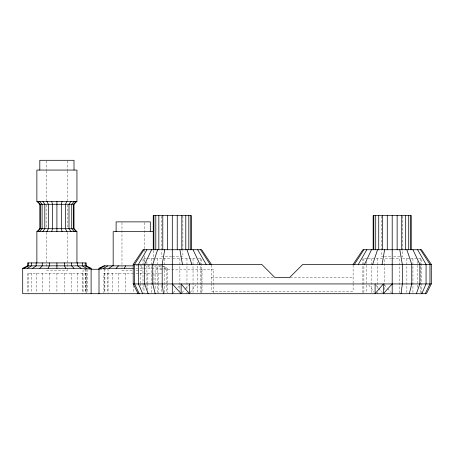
<?xml version="1.0" encoding="UTF-8"?>
<svg xmlns="http://www.w3.org/2000/svg" width="454" height="454" viewBox="0 0 454 454"><rect width="100%" height="100%" fill="white"/><g stroke="black" fill="none" stroke-linecap="round" stroke-linejoin="round"><path stroke-width="0.34" stroke-dasharray="2.27 1.7" d="M190.198 292.62L195.708 285.016M182.071 292.677L184.801 289.59M185.255 289.073L188.438 285.475M173.229 292.677L175.987 289.59M177.832 287.53L180.136 284.959M171.601 256.567L161.726 256.567L161.726 250.903M172.304 256.567L182.888 256.567L182.888 250.903M383.744 256.567L381.627 256.567L381.627 250.903M384.447 256.567L392.205 256.567M393.618 256.567L402.789 256.567L402.789 250.903M146.33 258.519L142.987 258.519L142.987 290.889M147.578 258.519L171.618 258.519M172.997 258.519L197.03 258.519M198.284 258.519L201.627 258.519L201.627 293M366.815 258.519L362.888 258.519L362.888 293M368.149 258.519L383.204 258.519M391.518 258.519L384.617 258.519L384.617 290.889M392.205 258.519L399.792 258.519L399.792 293M402.624 258.519L421.528 258.519L421.528 293M135.803 265.851L153.27 265.851M160.949 265.851L153.946 265.851L157.402 268.291M135.939 268.291L167.418 268.291L167.418 283.114M90.505 269.267L83.048 269.267L83.048 293.006M99.619 269.267L108.075 269.267L108.075 293.006M132.046 270.737L121.973 270.737L121.973 267.905M136.121 270.737L142.948 270.737M133.215 273.177L103.892 273.177L103.892 292.995M135.973 273.177L153.27 273.177M161.533 273.177L153.946 273.177L153.946 283.086M211.399 277.576L274.222 277.576M290.293 277.576L353.116 277.576M162.532 265.851L167.418 268.291M161.533 265.851L166.255 268.291M158.605 265.851L161.022 267.247M147.873 265.851L150.314 268.291M384.379 284.959L387.143 288.046M387.603 288.557L391.286 292.677M375.617 284.959L378.347 288.046M378.801 288.557L382.444 292.677M368.807 285.016L373.92 292.075M140.802 265.851L142.068 268.291M420.529 258.519L420.529 293.704M417.601 261.334L417.601 288.074M412.941 258.519L412.941 293.704M406.869 258.519L406.869 293M402.789 216.223L402.789 250.194M381.627 216.223L381.627 250.194M377.546 258.519L377.546 288.778M377.546 292.297L377.546 293.704M371.474 258.519L371.474 293M366.815 261.334L366.815 293.006M363.887 258.519L363.887 293M353.116 265.074L353.116 283.046M353.116 283.733L353.116 291.252L211.399 291.252L211.399 283.733M213.749 293.006L213.749 269.267L155.109 269.267L155.109 290.214M211.399 265.074L211.399 283.046M202.019 269.267L202.019 293.006M200.628 258.519L200.628 293M197.7 262.037L197.7 293.006M193.041 258.519L193.041 293.704M186.969 258.519L186.969 288.778M186.969 292.297L186.969 293.704M182.888 216.223L182.888 250.194M179.892 258.519L179.892 290.889M167.418 283.824L167.418 292.995M166.834 269.267L166.834 293.006M164.717 258.519L164.717 293M161.726 216.223L161.726 250.194M161.533 285.208L161.533 292.995M158.605 273.177L158.605 283.086M158.605 283.795L158.605 292.995M157.646 258.519L157.646 293.704M153.248 250.489L153.248 259.569M151.574 258.519L151.574 293.704M147.873 273.177L147.873 283.086M147.873 283.795L147.873 290.163M146.914 262.037L146.914 286.724M144.451 222.579L144.451 248.781M144.451 249.49L144.451 252.322M144.451 255.863L144.451 262.945M143.986 258.519L143.986 263.445M143.986 284.556L143.986 293.704M140.802 273.177L140.802 283.086M140.802 283.795L140.802 288.04M133.215 285.208L133.215 292.995M125.622 273.177L125.622 292.995M121.973 222.579L121.973 267.196M118.551 273.177L118.551 292.995M112.478 273.177L112.478 292.995M107.819 273.177L107.819 292.995M104.891 273.177L104.891 292.995M104.653 269.267L104.653 293.006M87.798 269.267L87.798 293.006M86.226 293.704L86.226 273.177L27.586 273.177L27.586 292.995M86.084 269.267L86.084 293.006M85.471 269.267L85.471 293.006M85.227 273.177L85.227 293.704M82.299 273.177L82.299 293.704M77.64 273.177L77.64 292.995M71.567 273.177L71.567 292.995M67.169 161.005L67.169 170.21M67.169 170.914L67.169 200.651M67.169 204.896L67.169 228.26M67.169 232.505L67.169 268.615M67.169 269.318L67.169 270.737L46.643 270.737L46.643 269.318M64.496 273.177L64.496 293.704M56.909 273.177L56.909 292.995M49.316 273.177L49.316 292.995M46.643 161.005L46.643 170.21M46.643 170.914L46.643 200.651M46.643 204.896L46.643 228.26M46.643 232.505L46.643 268.615M42.245 273.177L42.245 292.995M36.172 273.177L36.172 292.995M31.513 273.177L31.513 292.995M28.585 273.177L28.585 293.704"/><path stroke-width="0.68" d="M392.205 293.704L392.205 215.514M401.058 293.704L402.323 283.932L402.323 264.376L399.792 249.723M164.717 249.723L162.186 264.376L162.186 283.932L163.451 293.704M382.086 264.376L384.617 249.723M409.309 293.704L411.755 283.932L411.755 264.376L406.869 249.723M51.722 231.642L52.482 228.708L52.482 204.277L51.722 201.343M62.09 201.343L61.335 204.277L61.335 228.708L62.09 231.642M157.646 249.723L152.76 264.376L152.76 283.932L155.2 293.704M372.66 264.376L377.546 249.723M416.392 293.704L419.848 283.932L419.848 264.376L412.941 249.723M421.828 293.704L426.062 283.932L426.062 264.376L417.601 249.723M151.574 249.723L144.661 264.376L144.661 283.932L148.118 293.704M364.562 264.376L371.474 249.723M425.25 293.704L429.966 283.932L429.966 264.376L420.529 249.723M46.887 231.642L48.357 228.708L48.357 204.277L46.887 201.343M66.925 201.343L65.461 204.277L65.461 228.708L66.925 231.642M353.116 264.376L362.888 249.723L421.528 249.723L431.3 264.376L431.3 283.932L426.414 293.704L22.7 293.704L22.7 268.291L27.586 265.851L86.226 265.851L91.112 268.291L91.112 293.704M48.056 268.291L49.316 265.851L49.316 262.917M124.356 268.291L125.622 265.851M146.914 249.723L138.447 264.376L138.447 283.932L142.681 293.704M358.348 264.376L366.815 249.723M143.986 249.723L134.543 264.376L134.543 283.932L139.264 293.704M354.443 264.376L363.887 249.723M138.101 293.704L133.215 283.932L133.215 264.376L142.987 249.723L201.627 249.723L211.399 264.376M42.738 231.642L44.815 228.708L44.815 204.277L42.738 201.343M71.074 201.343L69.002 204.277L69.002 228.708L71.074 231.642M39.555 231.642L42.097 228.708L42.097 204.277L39.555 201.343M74.257 201.343L71.721 204.277L71.721 228.708L74.257 231.642M392.205 283.932L383.352 293.704L383.352 283.932L375.1 293.704L375.1 283.932M37.551 231.642L40.389 228.708L40.389 204.277L37.551 201.343M76.261 201.343L73.429 204.277L73.429 228.708L76.261 231.642M36.87 262.917L36.87 231.642L39.804 228.708L74.008 228.708L76.942 231.642L76.942 262.917M74.008 204.277L76.942 201.343L76.942 170.068L36.87 170.068L36.87 201.343L39.804 204.277L74.008 204.277L74.008 228.708M39.804 268.291L42.245 265.851L42.245 262.917M116.111 268.291L118.551 265.851M32.716 268.291L36.172 265.851L36.172 262.917M109.022 268.291L112.478 265.851M27.285 268.291L31.513 265.851L31.513 262.917M103.586 268.291L107.819 265.851M23.863 268.291L28.585 265.851L28.585 262.917M100.169 268.291L104.891 265.851M99.006 293.704L99.006 268.291L103.892 265.851L133.215 265.851M36.87 201.343L76.942 201.343M36.87 231.642L76.942 231.642M153.248 231.642L113.177 231.642L113.177 265.851M133.215 264.376L261.725 264.381L274.925 277.576L289.584 277.576L302.784 264.381L431.3 264.376M22.7 268.291L91.112 268.291M99.006 268.291L133.215 268.291M90.885 269.267L99.33 269.267M133.215 283.932L431.3 283.932M89.949 268.291L85.227 265.851L85.227 262.917M86.532 268.291L82.299 265.851L82.299 262.917M81.096 268.291L77.64 265.851L77.64 262.917M74.008 268.291L71.567 265.851L71.567 262.917M172.304 283.932L181.157 293.704L181.157 283.932L189.409 293.704L189.409 283.932M200.628 249.723L210.066 264.376M197.7 249.723L206.161 264.376M65.762 268.291L64.496 265.851L64.496 262.917M193.041 249.723L199.947 264.376M186.969 249.723L191.855 264.376M179.892 249.723L182.423 264.376M411.267 249.723L411.267 215.514L373.148 215.514L373.148 249.723M410.615 215.514L410.615 249.723M408.714 215.514L408.714 249.723M405.683 215.514L405.683 249.723M401.733 215.514L401.733 249.723M397.136 215.514L397.136 249.723M387.273 215.514L387.273 249.723M382.677 215.514L382.677 249.723M378.732 215.514L378.732 249.723M375.702 215.514L375.702 249.723M373.795 215.514L373.795 249.723M191.361 249.723L191.361 215.514L153.248 215.514L153.248 249.723M190.714 215.514L190.714 249.723M188.813 215.514L188.813 249.723M185.782 215.514L185.782 249.723M181.833 215.514L181.833 249.723M177.236 215.514L177.236 249.723M172.304 215.514L172.304 293.704M167.373 215.514L167.373 249.723M162.776 215.514L162.776 249.723M158.832 215.514L158.832 249.723M155.801 215.514L155.801 249.723M153.895 215.514L153.895 249.723M150.314 231.642L150.314 221.87L116.111 221.87L116.111 231.642M86.226 265.851L86.226 262.917L27.586 262.917L27.586 265.851M74.008 170.068L74.008 160.296L39.804 160.296L39.804 170.068M56.909 201.343L56.909 231.642M56.909 262.917L56.909 268.291M39.804 204.277L39.804 228.708"/></g></svg>
